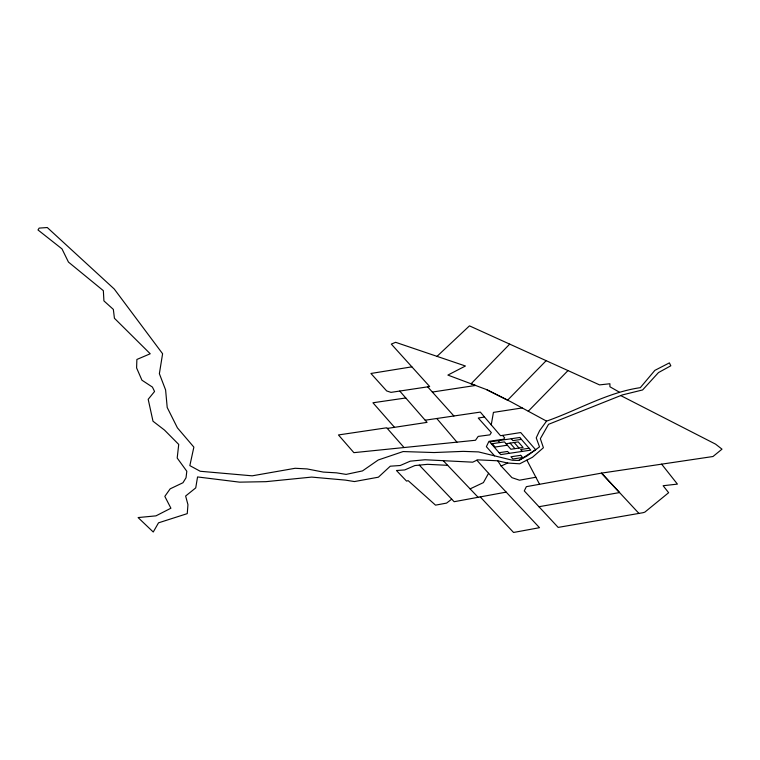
<?xml version="1.0" encoding="UTF-8"?>
<svg xmlns="http://www.w3.org/2000/svg" width="760" height="760" viewBox="0 0 760 760"><rect width="100%" height="100%" fill="white"/><g stroke="black" fill="none" stroke-linecap="round" stroke-linejoin="round"><path stroke-width="1.14" d="M491.245 424.878L493.43 412.395L522.206 407.94M476.862 460.208L488.566 473.299L483.388 482.619L470.108 488.88M546.535 421.135L539.562 430.749L536.237 437.865L539.505 446.88L526.727 456.19L518.804 460.436L512.487 460.256L478.572 451.915L463.239 451.373L434.055 452.542L403.113 451.554L378.242 459.99L362.501 470.905L346.113 474.401L336.452 472.834L323.256 472.083L307.125 468.93L295.137 468.284L252.187 475.827L200.222 471.266L189.848 465.623L193.866 447.117L177.412 427.851L167.209 407.493L165.604 389.947L159.372 373.702L162.602 353.742L114.247 289.009L47.282 227.534L39.14 228.105L38 229.966L61.987 248.891L68.457 262.086L103.35 290.672L103.92 300.894L113.354 309.405L114.427 318.269L150.224 353.77L136.876 359.461L136.6 367.935L141.939 380.199L152.418 387.077L154.565 391.485L148.191 399.304L152.998 421.22L164.445 430.036L178.724 444.429L177.194 458.033L186.808 471.257L186.029 477.774L182.96 482.742L170.164 488.841L164.825 496.384L170.905 508.221L155.971 515.859L138.101 517.569L153.244 532.01L158.517 522.832L187.255 513.636L187.948 504.678L185.63 496.023L195.738 487.892L197.552 476.947L239.581 482.153L265.924 481.669L311.657 477.09L345.325 480.101L354.435 481.555L378.385 477.195L390.279 466.193L400.216 465.509L410.257 461.168L425.011 459.752L472.71 462.175L477.622 459.847L497.553 460.778L507.699 463.039L519.688 463.809L532.475 457.263L543.419 447.735L540.341 438.691L548.539 424.317L622.307 394.943L642.608 389.947L658.473 372.58L670.814 365.798L669.389 362.89L654.873 370.358L640.319 387.657C607.297 392.464 577.771 410.21 546.535 421.135L510.767 401.736L486.523 389.576L471.086 383.781L509.703 344.118M546.174 360.677L507.632 400.168L486.523 389.576M528.267 411.226L568.005 370.576M436.876 356.506L469.462 325.859L599.545 384.892L609.909 383.752L609.919 386.764L619.314 392.131M451.706 499.149L446.585 503.101L435.527 505.144L408.167 480.652L406.552 481.108L396.445 470.506L404.748 469.936L414.894 465.548L427.633 464.322L447.678 465.338M518.804 460.436L535.695 449.796L520.714 432.554L500.517 435.717L480.32 412.101L425.163 420.204M497.772 460.826L501.134 466.022L507.699 463.039M506.198 492.119L454.147 501.714L419.292 465.12M535.866 477.242L519.489 480.197L511.955 477.669L501.134 466.022M661.637 464.16L677.417 484.11L663.119 485.726L668.639 492.708L644.832 512.135L643.017 512.706L558.163 527.402L524.267 490.922L526.357 486.666L601.502 473.119L712.984 456.513L722 449.16L715.578 444.144L620.711 395.57M538.944 506.72L619.561 492.565L601.502 473.119L638.751 513.218M411.882 366.842L370.927 373.474L386.678 390.934L390.972 392.369L429.685 386.545L391.315 344.09L395.637 342.313L465.433 366.006L447.877 375.079L475.541 385.453L432.354 392.055M484.519 417.012L478.258 418.048L491.321 432.582L489.867 434.862L478.202 436.401L475.494 440.258L353.875 452.656L338.456 434.948L386.716 427.785L404.054 447.535M387.286 428.431L427.053 422.37L399.75 391.058M491.378 443.83L504.45 441.892L510.862 449.264L523.07 447.45L518.244 441.902L506.036 443.716M521.389 439.375L512.895 440.638L511.242 438.738M507.347 445.217L495.14 447.032L492.252 443.697M499.092 452.703L507.594 451.449L509.238 453.349M529.112 448.248L520.609 449.512L522.262 451.411M405.783 397.974L372.941 402.772L394.526 427.338M443.232 460.674L478.125 497.296M488.566 473.299L539.514 527.687L513.561 532.466L480.244 496.907M427.699 386.878L453.901 415.976M494.551 455.848L486.362 446.68L488.956 441.322L503.538 439.251L504.678 437.902L502.541 435.404M514.178 442.51L519.004 448.058M510.112 443.108L514.928 448.656M498.228 440.667L499.871 442.567M436.772 418.494L456.95 442.149M526.87 460.132L539.572 484.281M519.745 437.475L489.725 441.93L500.745 454.603L530.755 450.148L519.745 437.475M520.723 455.316L510.957 456.769L512.886 458.983L522.652 457.539L520.723 455.316"/></g></svg>
